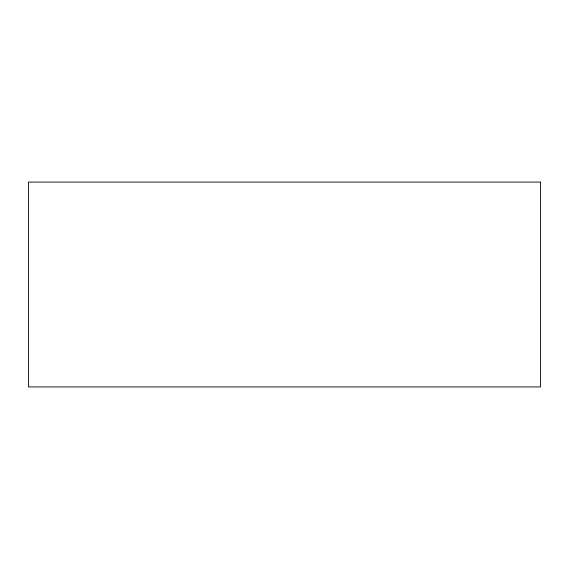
<?xml version="1.0" encoding="UTF-8"?>
<svg xmlns="http://www.w3.org/2000/svg" width="569" height="569" viewBox="0 0 569 569"><rect width="100%" height="100%" fill="white"/><g stroke="black" fill="none" stroke-linecap="round" stroke-linejoin="round"><path stroke-width="0.85" d="M540.55 182.08L28.45 182.08L28.45 386.92L540.55 386.92L540.55 182.08"/></g></svg>
